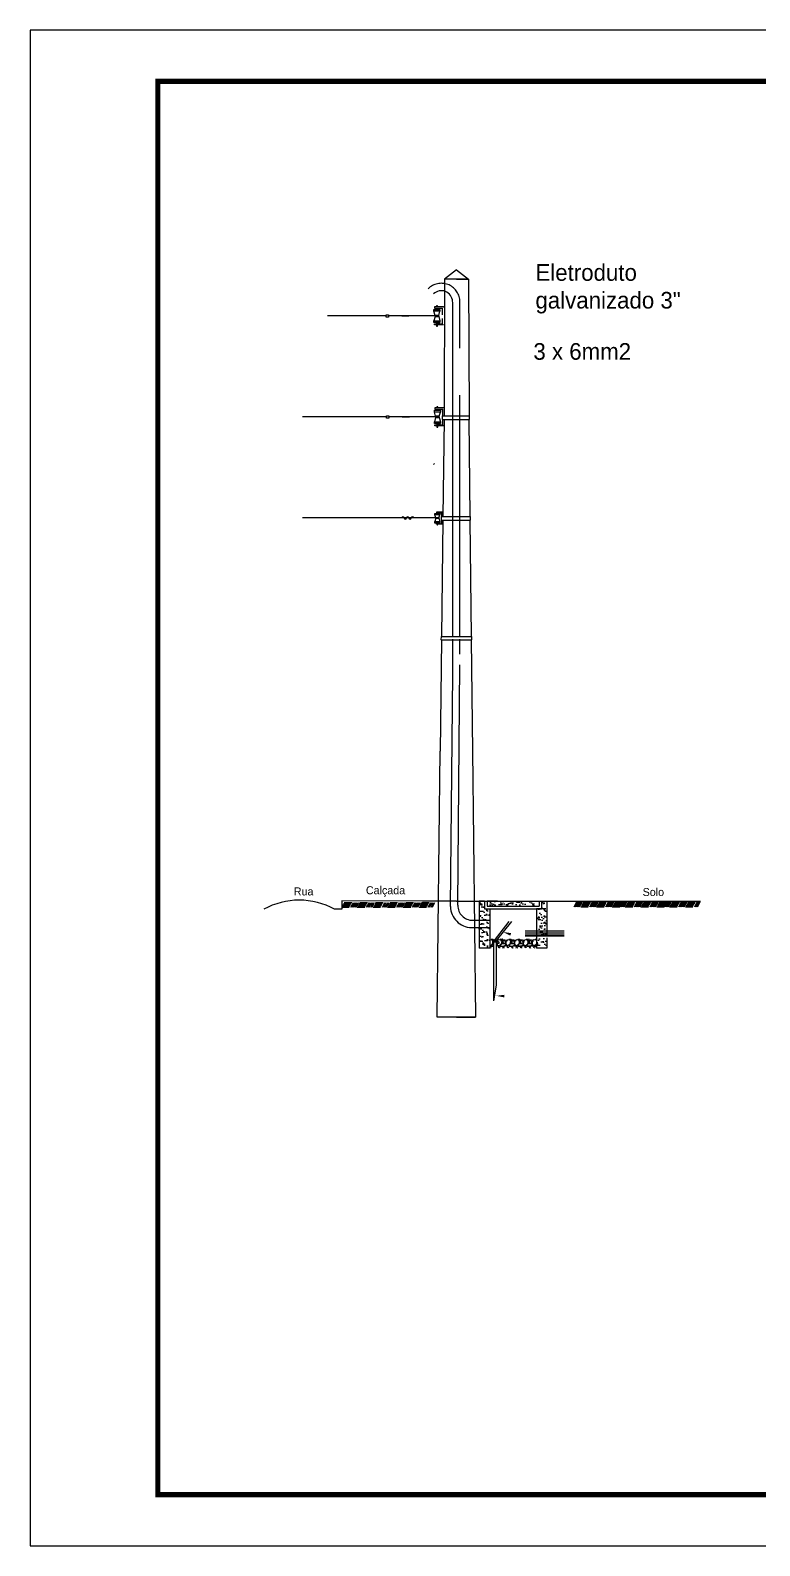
# Model space of a CAD drawing. Extents: x -4780 to 4154, y -1673 to 3208.
# Drawn here: x 818.9 to 857.4, y -505.6 to -425.6 of the extents above; entities that cross this region are included whole.
import ezdxf

# ---------------------------------------------------------------- set-up
doc = ezdxf.new("R2010")
doc.units = 0
doc.header["$MEASUREMENT"] = 0
doc.linetypes.add('DASHED', pattern=[19.05, 12.7, -6.35])
for name, color, linetype in [('ARQ-FOLHA', 7, 'Continuous'), ('ELÉTRICO', 3, 'Continuous'), ('linha 1', 2, 'Continuous'), ('linha 2', 7, 'Continuous'), ('simbologia', 3, 'Continuous'), ('textos', 4, 'Continuous')]:
    doc.layers.add(name, color=color, linetype=linetype)
doc.styles.add('PADRÃO', font='', dxfattribs={"height": 0.2})
doc.styles.get('PADRÃO').set_extended_font_data('AvantGarde Bk BT')

# ---------------------------------------------------------------- blocks, each defined once
blk = doc.blocks.new('FOLHA A3')
at = {"layer": 'ARQ-FOLHA'}
for p, q in [((420, 0), (0, 0)), ((0, 0), (0, -297)), ((0, -297), (420, -297))]:
    blk.add_line(p, q, dxfattribs=at)
at = {"layer": 'ARQ-FOLHA', "const_width": 1}
blk.add_lwpolyline([(410, -10), (25, -10), (25, -287), (410, -287), (410, -10)], dxfattribs=at)

msp = doc.modelspace()

# ---------------------------------------------------------------- hatches: boundary and pattern name
at = {"layer": 'linha 2'}
h = msp.add_hatch(dxfattribs=at)
h.set_pattern_fill('AR-SAND', color=256, scale=0.027456, style=0)
h.set_pattern_definition([(37.5, (821.91, -479.1198), (-0.04393, 1.343728), [0, -1.060017, 0, -1.185545, 0, -1.13324]), (7.5, (821.91, -479.1198), (1.2342, 1.96811), [0, -0.57185, 0, -0.95541, 0, -0.366124]), (327.5, (821.0523, -479.1198), (2.17174, 0.003946), [0, -0.34869, 0, -1.255283, 0, -1.63884]), (317.5, (821.0523, -479.1198), (2.09641, 0.61207), [0, -0.174345, 0, -0.82291, 0, -0.941462])])
h.paths.add_polyline_path([(843.148, -471.969), (842.874, -471.969), (842.874, -471.557), (842.599, -471.557), (842.599, -474.035), (843.148, -474.035)])
h.paths.add_polyline_path([(846.168, -471.557), (845.894, -471.557), (845.894, -471.969), (845.619, -471.969), (845.619, -474.035), (846.168, -474.035)])
h.paths.add_polyline_path([(845.757, -471.557), (843.011, -471.557), (843.011, -471.831), (845.757, -471.831)])
h = msp.add_hatch(dxfattribs=at)
h.set_pattern_fill('AR-SAND', scale=0.006864, style=0)
h.set_pattern_definition([(37.5, (821.91004, -479.11982), (-0.0109826, 0.335932), [0, -0.2650042, 0, -0.2963863, 0, -0.2833104]), (7.5, (821.91004, -479.1198), (0.3085515, 0.492027), [0, -0.1429628, 0, -0.2388525, 0, -0.091531]), (327.5, (821.6956, -479.11982), (0.542935, 0.0009865), [0, -0.0871724, 0, -0.3138208, 0, -0.4097105]), (317.5, (821.6956, -479.1198), (0.524103, 0.153018), [0, -0.0435862, 0, -0.205727, 0, -0.2353656])])
h.paths.add_polyline_path([(846.168, -473.356), (845.619, -473.356), (845.619, -473.424), (846.168, -473.424)])
h.paths.add_polyline_path([(846.168, -473.424), (845.619, -473.424), (845.619, -473.493), (846.168, -473.493)], flags=17)
h.paths.add_polyline_path([(846.168, -471.557), (845.894, -471.557), (845.894, -471.969), (845.619, -471.969), (845.619, -473.356), (846.168, -473.356)])
h.paths.add_polyline_path([(843.148, -471.969), (842.874, -471.969), (842.874, -471.557), (842.599, -471.557), (842.599, -474.035), (843.148, -474.035)])
h.paths.add_polyline_path([(846.168, -471.557), (845.894, -471.557), (845.894, -471.969), (845.619, -471.969), (845.619, -474.035), (846.168, -474.035)])
h.paths.add_polyline_path([(845.757, -471.557), (843.011, -471.557), (843.011, -471.831), (845.757, -471.831)])
h = msp.add_hatch(dxfattribs=at)
h.set_pattern_fill('AR-SAND', scale=0.013728, style=0)
h.set_pattern_definition([(37.5, (845.61926, -473.35553), (-0.02197, 0.67186), [0, -0.53001, 0, -0.59277, 0, -0.56662]), (7.5, (845.6193, -473.3555), (0.6171, 0.98405), [0, -0.28593, 0, -0.477705, 0, -0.18306]), (327.5, (845.1904, -473.35553), (1.08587, 0.00197), [0, -0.174345, 0, -0.62764, 0, -0.81942]), (317.5, (845.1904, -473.3555), (1.0482, 0.30604), [0, -0.08717, 0, -0.41145, 0, -0.47073])])
h.paths.add_polyline_path([(846.168, -473.356), (846.168, -471.557), (845.894, -471.557), (845.894, -471.969), (845.619, -471.969), (845.619, -473.356)])
h = msp.add_hatch(dxfattribs=at)
h.set_pattern_fill('AR-SAND', scale=0.006864, style=0)
h.set_pattern_definition([(37.5, (845.61926, -473.35553), (-0.010983, 0.33593), [0, -0.265004, 0, -0.296386, 0, -0.28331]), (7.5, (845.61926, -473.35553), (0.30855, 0.49203), [0, -0.142963, 0, -0.238852, 0, -0.09153]), (327.5, (845.40482, -473.35553), (0.542935, 0.000986), [0, -0.087172, 0, -0.31382, 0, -0.40971]), (317.5, (845.4048, -473.35553), (0.5241, 0.15302), [0, -0.043586, 0, -0.205727, 0, -0.235366])])
h.paths.add_polyline_path([(846.168, -471.557), (845.894, -471.557), (845.894, -471.969), (845.619, -471.969), (845.619, -473.356), (846.168, -473.356)])
h = msp.add_hatch(dxfattribs=at)
h.set_pattern_fill('GRAVEL', scale=0.018304, style=0)
h.set_pattern_definition([(228.0128, (992.17029, -491.667745), (-3.7193608044, -4.184282491), [0.0625484, -6.1923095]), (184.9697, (992.128446, -491.714237), (5.579045491, 0.4649164246), [0.1073351, -10.6261609]), (132.5104, (992.021514, -491.723536), (4.649193672, -5.114121756), [0.0756834, -7.492657]), (267.2737, (991.840196, -491.839766), (0.4649176867, 9.2983911182), [0.0977439, -9.6766264]), (292.8337, (991.835547, -491.937399), (-2.324605127, 5.5790396382), [0.0958456, -9.4887183]), (357.2737, (991.87274, -492.025733), (-9.2983911182, 0.4649176867), [0.0977439, -9.6766264]), (37.6942, (991.970373, -492.030383), (-6.04395999, -4.6491929106), [0.1292612, -12.7968417]), (72.2553, (992.072656, -491.951346), (3.2544444485, 10.2282364876), [0.1220359, -12.0815609]), (121.4296, (992.10985, -491.835116), (-3.7193586024, 6.0439490624), [0.0980748, -9.7094088]), (175.2364, (992.058708, -491.75143), (5.114112743, -0.464915342), [0.1119675, -5.4864003]), (222.3974, (991.947127, -491.742132), (-5.579036634, -5.1141101073), [0.1447983, -14.3350487]), (138.8141, (992.300466, -491.844415), (-3.254435866, 2.789513942), [0.0494215, -4.8927491]), (171.4692, (992.263273, -491.81187), (6.0439469457, -0.929841754), [0.094024, -9.308388]), (225, (992.1703, -491.79792), (-1e-16, -0.4649194), [0.0657493, -0.5917458]), (203.1986, (992.137744, -491.74213), (2.324606366, 0.929843488), [0.0354073, -3.5053115]), (291.8014, (992.1052, -491.75608), (-0.46492003, 1.394760015), [0.0500733, -2.4536046]), (30.9638, (992.1238, -491.80257), (1.394757644, 0.929840136), [0.081328, -2.6295968]), (161.5651, (992.19353, -491.76073), (0.92983984, -0.46491901), [0.0588081, -1.4113974]), (16.3895, (991.835547, -491.75608), (4.64919962, 1.3947562154), [0.0823838, -8.1560095]), (70.3462, (991.914583, -491.732834), (-1.85967364, -5.1141095285), [0.0691154, -6.84241]), (293.1986, (992.193535, -491.667745), (-0.929843488, 2.324606366), [0.0708142, -3.4699117]), (343.6105, (992.22143, -491.732834), (-4.6491996202, 1.3947562154), [0.0823838, -8.1560095]), (339.444, (991.835547, -492.04433), (-2.324601413, 0.929838283), [0.0794454, -3.892824]), (294.7751, (991.909934, -492.072225), (-2.32459311, 5.114114386), [0.0665663, -6.5900721]), (66.8014, (992.198184, -492.132665), (0.929843488, 2.324606366), [0.0708142, -3.4699117]), (17.354, (992.22608, -492.067576), (-6.043956498, -1.859676017), [0.077935, -7.7155439]), (69.444, (991.970373, -492.132665), (-0.929838283, -2.324601413), [0.0397228, -3.9325618]), (101.3099, (992.17029, -492.132665), (-0.46491741, 1.859672866), [0.0237063, -2.3469293]), (165.9638, (992.16564, -492.10942), (1.3947601, -0.4649189), [0.0958456, -1.8210667]), (186.009, (992.072656, -492.086173), (4.6491901993, 0.46491862), [0.0888229, -8.793462]), (303.6901, (992.1238, -491.84441), (-0.46491986, 0.92983851), [0.0670517, -1.6092409]), (353.1572, (992.16099, -491.900205), (7.9036382622, -0.9298435755), [0.117064, -11.5893134]), (60.9454, (992.27722, -491.914153), (-1.859674496, -3.25443018), [0.0478662, -4.7387765]), (90, (992.30047, -491.8723), (-0.4649197, 0.4649197), [0.0278952, -0.4370245]), (120.2564, (992.063357, -492.072225), (1.859674881, -3.254436297), [0.0645885, -6.394275]), (48.0128, (992.030813, -492.016435), (3.7193608044, 4.184282491), [0.1250969, -6.129765]), (0, (992.1145, -491.92345), (0.4649197, 0.4649197), [0.1208791, -0.3440406]), (325.3048, (992.235377, -491.92345), (-4.649189, 3.254438248), [0.0735104, -7.2775126]), (254.0546, (992.29582, -491.965294), (-0.464920892, -1.859683252), [0.0676932, -3.3169825]), (207.646, (992.27722, -492.030383), (-8.833471302, -4.649199979), [0.1102162, -10.9114275]), (175.4261, (992.179587, -492.081524), (-6.0439575636, 0.4649174562), [0.1166013, -11.543517]), (175.4261, (992.179587, -492.081524), (-6.0439575636, 0.4649174562), [0.1166013, -11.543517])])
h.paths.add_polyline_path([(845.619, -473.565), (843.568, -473.565), (843.518, -473.659, 0.146234), (843.503, -473.707), (843.584, -473.707, -0.019482), (843.591, -473.707), (843.489, -473.707), (843.489, -474.035), (845.619, -474.035)])
h.paths.add_polyline_path([(843.352, -473.644), (843.489, -473.644), (843.489, -473.707), (843.503, -473.707, -0.146234), (843.518, -473.659), (843.568, -473.565), (843.148, -473.565), (843.148, -474.035), (843.352, -474.035)])

# ---------------------------------------------------------------- linework, layer by layer
for p, q in [((841.195, -439.972), (841.181, -439.821)), ((842.191, -472.949), (843.148, -472.949)), ((842.255, -472.572), (843.148, -472.572))]:
    msp.add_line(p, q)
at = {"linetype": 'DASHED'}
for p, q in [((841.195, -442.338), (841.195, -439.972)), ((841.196, -453.333), (841.196, -440.118)), ((841.576, -442.338), (841.576, -439.828)), ((841.576, -457.536), (841.576, -440)), ((841.196, -457.536), (841.196, -453.333)), ((841.196, -459.573), (841.196, -457.727)), ((841.462, -471.779), (841.576, -457.727)), ((841.082, -471.84), (841.196, -459.573))]:
    msp.add_line(p, q, dxfattribs=at)
for centre, radius, start, end in [((840.598, -439.9), 0.98, 4.20452, 135), ((842.191, -471.84), 1.11, 180, 270), ((842.255, -471.779), 0.793, 180, 270)]:
    msp.add_arc(centre, radius, start, end, dxfattribs=at)
msp.add_arc((840.598, -439.9), 0.589, 2.56832, 135)
at = {"layer": 'linha 1', "color": 3}
for p, q in [((840.755, -438.708), (840.739, -445.918)), ((841.389, -438.212), (840.755, -438.708)), ((842.023, -438.708), (840.755, -438.708)), ((841.389, -438.212), (842.023, -438.708)), ((841.389, -438.708), (842.023, -438.708)), ((842.023, -438.708), (842.058, -445.918)), ((840.204, -440.392), (840.204, -440.297)), ((840.204, -440.297), (840.395, -440.297)), ((840.395, -440.17), (840.236, -440.17)), ((840.236, -440.17), (840.236, -440.234)), ((840.236, -440.234), (840.395, -440.234)), ((840.395, -440.107), (840.331, -440.107)), ((840.331, -440.107), (840.331, -440.17)), ((840.331, -440.234), (840.331, -440.297)), ((840.395, -440.17), (840.395, -440.107)), ((840.712, -440.17), (840.395, -440.17)), ((840.395, -440.234), (840.648, -440.234)), ((840.395, -440.234), (840.395, -440.297)), ((840.395, -440.297), (840.395, -440.234)), ((840.395, -440.297), (840.521, -440.297)), ((840.521, -440.297), (840.521, -440.392)), ((840.648, -440.587), (840.648, -440.234)), ((837.681, -440.646), (834.581, -440.646)), ((837.681, -440.709), (837.681, -440.583)), ((837.681, -440.583), (837.808, -440.583)), ((837.808, -440.709), (837.681, -440.709)), ((837.808, -440.583), (837.808, -440.709)), ((837.998, -440.646), (837.808, -440.646)), ((838.378, -440.646), (837.808, -440.646)), ((837.808, -440.646), (837.808, -440.709)), ((838.315, -440.646), (838.125, -440.646)), ((839.999, -440.646), (838.262, -440.646)), ((838.505, -440.646), (838.315, -440.646)), ((838.505, -440.646), (838.695, -440.646)), ((838.695, -440.646), (838.886, -440.646)), ((840.395, -440.646), (839.999, -440.646)), ((840.521, -440.392), (840.204, -440.392)), ((840.268, -440.614), (840.204, -440.392)), ((840.268, -440.678), (840.204, -440.9)), ((840.204, -440.995), (840.204, -440.9)), ((840.204, -440.9), (840.521, -440.9)), ((840.521, -440.995), (840.204, -440.995)), ((840.236, -441.121), (840.236, -441.058)), ((840.236, -441.058), (840.395, -441.058)), ((840.458, -440.614), (840.268, -440.614)), ((840.268, -440.614), (840.268, -440.678)), ((840.268, -440.678), (840.458, -440.678)), ((840.331, -440.995), (840.331, -441.058)), ((840.395, -440.646), (840.458, -440.646)), ((840.395, -441.058), (840.395, -440.995)), ((840.395, -441.058), (840.395, -440.995)), ((840.395, -440.995), (840.521, -440.995)), ((840.395, -441.058), (840.648, -441.058)), ((840.458, -440.614), (840.521, -440.392)), ((840.458, -440.678), (840.458, -440.614)), ((840.458, -440.646), (840.458, -440.678)), ((840.458, -440.678), (840.521, -440.9)), ((840.521, -440.9), (840.521, -440.995)), ((840.648, -441.058), (840.648, -440.777)), ((840.395, -441.121), (840.236, -441.121)), ((840.331, -441.121), (840.331, -441.185)), ((840.331, -441.121), (840.331, -441.185)), ((840.331, -441.185), (840.395, -441.185)), ((840.704, -441.121), (840.395, -441.121)), ((840.395, -441.185), (840.395, -441.121)), ((840.226, -445.724), (840.226, -445.628)), ((840.226, -445.628), (840.416, -445.628)), ((840.543, -445.724), (840.226, -445.724)), ((840.289, -445.946), (840.226, -445.724)), ((840.416, -445.502), (840.257, -445.502)), ((840.257, -445.502), (840.257, -445.565)), ((840.257, -445.565), (840.416, -445.565)), ((840.416, -445.438), (840.352, -445.438)), ((840.352, -445.438), (840.352, -445.502)), ((840.352, -445.565), (840.352, -445.628)), ((840.416, -445.502), (840.416, -445.438)), ((840.733, -445.502), (840.416, -445.502)), ((840.416, -445.565), (840.669, -445.565)), ((840.416, -445.565), (840.416, -445.628)), ((840.416, -445.628), (840.416, -445.565)), ((840.416, -445.628), (840.543, -445.628)), ((840.479, -445.946), (840.543, -445.724)), ((840.543, -445.628), (840.543, -445.724)), ((840.669, -445.918), (840.669, -445.565)), ((834.602, -445.977), (833.264, -445.977)), ((837.702, -445.977), (834.602, -445.977)), ((837.702, -446.041), (837.702, -445.914)), ((837.702, -445.914), (837.829, -445.914)), ((837.829, -446.041), (837.702, -446.041)), ((837.829, -445.914), (837.829, -446.041)), ((838.019, -445.977), (837.829, -445.977)), ((838.399, -445.977), (837.829, -445.977)), ((837.829, -445.977), (837.829, -446.041)), ((838.336, -445.977), (838.146, -445.977)), ((840.02, -445.977), (838.284, -445.977)), ((838.526, -445.977), (838.336, -445.977)), ((838.526, -445.977), (838.716, -445.977)), ((838.716, -445.977), (838.907, -445.977)), ((840.416, -445.977), (840.02, -445.977)), ((840.289, -446.009), (840.226, -446.231)), ((840.226, -446.326), (840.226, -446.231)), ((840.226, -446.231), (840.543, -446.231)), ((840.543, -446.326), (840.226, -446.326)), ((840.257, -446.453), (840.257, -446.389)), ((840.257, -446.389), (840.416, -446.389)), ((840.416, -446.453), (840.257, -446.453)), ((840.479, -445.946), (840.289, -445.946)), ((840.289, -445.946), (840.289, -446.009)), ((840.289, -446.009), (840.479, -446.009)), ((840.352, -446.326), (840.352, -446.389)), ((840.352, -446.453), (840.352, -446.516)), ((840.352, -446.453), (840.352, -446.516)), ((840.352, -446.516), (840.416, -446.516)), ((840.416, -445.977), (840.479, -445.977)), ((840.416, -446.389), (840.416, -446.326)), ((840.416, -446.389), (840.416, -446.326)), ((840.416, -446.326), (840.543, -446.326)), ((840.416, -446.389), (840.669, -446.389)), ((840.726, -446.453), (840.416, -446.453)), ((840.416, -446.516), (840.416, -446.453)), ((840.479, -446.009), (840.479, -445.946)), ((840.479, -445.977), (840.479, -446.009)), ((840.479, -446.009), (840.543, -446.231)), ((840.543, -446.231), (840.543, -446.326)), ((840.65, -445.918), (842.058, -445.918)), ((840.65, -446.108), (840.65, -445.918)), ((840.65, -446.108), (842.06, -446.108)), ((840.669, -446.389), (840.669, -446.108)), ((840.737, -446.108), (840.678, -451.243)), ((842.041, -446.108), (842.1, -451.243)), ((842.058, -445.918), (842.06, -446.108)), ((840.232, -448.436), (840.176, -448.492)), ((835.437, -451.317), (833.264, -451.317)), ((839.986, -451.317), (835.437, -451.317)), ((838.627, -451.317), (838.564, -451.317)), ((838.754, -451.317), (838.691, -451.317)), ((838.881, -451.317), (838.818, -451.317)), ((839.008, -451.317), (838.944, -451.317)), ((839.135, -451.317), (839.071, -451.317)), ((840.397, -451.317), (839.986, -451.317)), ((840.255, -451.158), (840.255, -451.079)), ((840.255, -451.079), (840.397, -451.079)), ((840.508, -451.158), (840.255, -451.158)), ((840.302, -451.301), (840.255, -451.158)), ((840.302, -451.333), (840.255, -451.507)), ((840.255, -451.586), (840.255, -451.507)), ((840.255, -451.507), (840.508, -451.507)), ((840.302, -451.317), (840.302, -451.301)), ((840.302, -451.301), (840.302, -451.333)), ((840.302, -451.301), (840.461, -451.301)), ((840.461, -451.317), (840.302, -451.317)), ((840.302, -451.333), (840.461, -451.333)), ((840.651, -451.015), (840.334, -451.015)), ((840.334, -451.015), (840.334, -451.047)), ((840.334, -451.015), (840.366, -451.015)), ((840.334, -451.047), (840.619, -451.047)), ((840.366, -451.015), (840.366, -450.984)), ((840.366, -450.984), (840.397, -450.984)), ((840.366, -451.047), (840.366, -451.079)), ((840.397, -450.984), (840.397, -451.015)), ((840.397, -451.047), (840.397, -451.079)), ((840.397, -451.047), (840.397, -451.079)), ((840.397, -451.079), (840.508, -451.079)), ((840.397, -451.317), (840.461, -451.317)), ((840.461, -451.301), (840.508, -451.158)), ((840.461, -451.333), (840.461, -451.301)), ((840.461, -451.317), (840.461, -451.333)), ((840.461, -451.333), (840.508, -451.507)), ((840.508, -451.079), (840.508, -451.158)), ((840.508, -451.507), (840.508, -451.586)), ((840.597, -451.243), (841.579, -451.243)), ((840.597, -451.434), (840.597, -451.243)), ((840.597, -451.434), (841.579, -451.434)), ((840.676, -451.434), (840.605, -457.572)), ((840.619, -451.243), (840.619, -451.047)), ((840.619, -451.618), (840.619, -451.434)), ((841.579, -451.243), (842.114, -451.243)), ((841.579, -451.434), (842.117, -451.434)), ((842.102, -451.434), (842.172, -457.572)), ((842.114, -451.243), (842.117, -451.434)), ((840.508, -451.586), (840.255, -451.586)), ((840.334, -451.65), (840.334, -451.618)), ((840.334, -451.618), (840.619, -451.618)), ((840.334, -451.618), (840.366, -451.618)), ((840.646, -451.65), (840.334, -451.65)), ((840.416, -451.679), (840.352, -451.679)), ((840.366, -451.586), (840.366, -451.618)), ((840.366, -451.65), (840.366, -451.681)), ((840.366, -451.681), (840.397, -451.681)), ((840.397, -451.618), (840.397, -451.586)), ((840.397, -451.618), (840.397, -451.586)), ((840.397, -451.618), (840.397, -451.586)), ((840.397, -451.586), (840.508, -451.586)), ((840.397, -451.586), (840.397, -451.618)), ((840.397, -451.681), (840.397, -451.65)), ((840.603, -457.762), (840.536, -463.631)), ((840.577, -457.572), (841.199, -457.572)), ((840.603, -457.762), (841.579, -457.762)), ((841.199, -457.572), (842.19, -457.572)), ((841.576, -458.481), (841.576, -457.727)), ((841.579, -458.516), (841.579, -457.762)), ((841.579, -457.762), (842.174, -457.762)), ((842.174, -457.762), (842.242, -463.631)), ((840.374, -477.696), (840.536, -463.631)), ((842.242, -463.631), (842.403, -477.696)), ((835.332, -471.987), (834.955, -471.987)), ((834.955, -471.987), (834.955, -471.987)), ((839.594, -471.557), (835.332, -471.547)), ((835.332, -471.547), (835.332, -471.987)), ((841.389, -471.557), (840.438, -471.557)), ((841.389, -471.557), (842.34, -471.557)), ((842.34, -471.557), (846.764, -471.557)), ((842.874, -471.969), (845.894, -471.969)), ((846.168, -471.557), (846.168, -473.356)), ((843.284, -473.707), (843.591, -473.707)), ((843.352, -473.644), (843.489, -473.644)), ((843.352, -473.644), (843.352, -476.828)), ((843.489, -473.644), (843.434, -473.644)), ((843.489, -473.644), (843.461, -473.644)), ((843.489, -473.644), (843.489, -475.997)), ((846.168, -473.493), (846.168, -474.035)), ((846.168, -474.035), (845.619, -474.035)), ((843.489, -475.997), (843.352, -476.828)), ((842.403, -477.696), (840.374, -477.696))]:
    msp.add_line(p, q, dxfattribs=at)
at = {"layer": 'linha 1'}
for p, q in [((840.712, -440.17), (840.719, -440.17)), ((840.733, -445.502), (840.74, -445.502)), ((842.874, -471.557), (842.599, -471.557)), ((842.599, -471.557), (842.599, -474.035)), ((842.874, -471.557), (842.874, -471.969)), ((842.874, -471.969), (843.148, -471.969)), ((843.56, -471.557), (843.011, -471.557)), ((843.011, -471.557), (843.011, -471.831)), ((843.011, -471.557), (845.757, -471.557)), ((843.011, -471.831), (845.757, -471.831)), ((843.148, -471.969), (843.148, -474.035)), ((845.207, -471.557), (845.757, -471.557)), ((845.894, -471.969), (845.619, -471.969)), ((845.619, -471.969), (845.619, -474.035)), ((845.757, -471.557), (845.757, -471.831)), ((845.894, -471.557), (845.894, -471.969)), ((845.894, -471.557), (846.168, -471.557)), ((845.359, -473.424), (845.359, -473.424)), ((845.619, -473.356), (845.619, -473.493)), ((843.148, -474.035), (842.599, -474.035)), ((841.389, -477.696), (841.864, -477.696)), ((841.864, -477.696), (842.34, -477.696)), ((842.34, -477.696), (842.403, -477.696))]:
    msp.add_line(p, q, dxfattribs=at)
at = {"layer": 'linha 1', "color": 5}
for p, q in [((837.681, -440.646), (837.5, -440.646)), ((837.702, -445.977), (837.521, -445.977)), ((840.651, -451.015), (840.656, -451.015))]:
    msp.add_line(p, q, dxfattribs=at)
at = {"layer": 'linha 1', "color": 3, "lineweight": -3}
for p, q in [((840.577, -457.571), (840.575, -457.762)), ((840.603, -457.762), (840.575, -457.762)), ((842.192, -457.762), (842.174, -457.762)), ((842.19, -457.572), (842.192, -457.762))]:
    msp.add_line(p, q, dxfattribs=at)
at = {"layer": 'linha 1', "color": 3}
for centre, radius, start, end in [((838.564, -451.317), 0.0634, 0, 180), ((838.691, -451.317), 0.0634, 180, 0), ((838.818, -451.317), 0.0634, 0, 180), ((838.944, -451.317), 0.0634, 180, 0), ((839.071, -451.317), 0.0634, 0, 180), ((833.087, -475.396), 3.888, 61.27519, 118.72481), ((843.591, -473.707), 0.0882, 146.72159, 305.06202), ((843.588, -473.795), 0.0882, 47.42542, 92.2322), ((843.623, -473.752), 0.0331, 305.35003, 41.44713)]:
    msp.add_arc(centre, radius, start, end, dxfattribs=at)
at = {"layer": 'linha 2', "color": 7}
for p, q in [((835.722, -471.896), (835.321, -471.896)), ((835.756, -471.833), (835.356, -471.833)), ((835.791, -471.77), (835.39, -471.77)), ((835.825, -471.706), (835.424, -471.706)), ((835.859, -471.643), (835.459, -471.643)), ((835.931, -471.643), (835.794, -471.896)), ((835.931, -471.643), (835.794, -471.896)), ((836.003, -471.643), (835.866, -471.896)), ((836.003, -471.643), (835.866, -471.896)), ((836.076, -471.643), (835.938, -471.896)), ((836.148, -471.643), (836.01, -471.896)), ((836.22, -471.643), (836.083, -471.896)), ((836.555, -471.896), (836.155, -471.896)), ((836.59, -471.833), (836.189, -471.833)), ((836.624, -471.77), (836.223, -471.77)), ((836.658, -471.706), (836.258, -471.706)), ((836.693, -471.643), (836.292, -471.643)), ((836.765, -471.643), (836.628, -471.896)), ((836.765, -471.643), (836.628, -471.896)), ((836.837, -471.643), (836.7, -471.896)), ((836.837, -471.643), (836.7, -471.896)), ((836.909, -471.643), (836.772, -471.896)), ((836.981, -471.643), (836.844, -471.896)), ((837.053, -471.643), (836.916, -471.896)), ((837.389, -471.896), (836.988, -471.896)), ((837.423, -471.833), (837.022, -471.833)), ((837.457, -471.77), (837.057, -471.77)), ((837.492, -471.706), (837.091, -471.706)), ((837.526, -471.643), (837.125, -471.643)), ((837.598, -471.643), (837.461, -471.896)), ((837.598, -471.643), (837.461, -471.896)), ((837.67, -471.643), (837.533, -471.896)), ((837.742, -471.643), (837.605, -471.896)), ((837.814, -471.643), (837.677, -471.896)), ((838.149, -471.896), (837.749, -471.896)), ((838.184, -471.833), (837.783, -471.833)), ((838.218, -471.77), (837.817, -471.77)), ((838.252, -471.706), (837.852, -471.706)), ((838.287, -471.643), (837.886, -471.643)), ((838.359, -471.643), (838.222, -471.896)), ((838.359, -471.643), (838.222, -471.896)), ((838.431, -471.643), (838.294, -471.896)), ((838.431, -471.643), (838.294, -471.896)), ((838.503, -471.643), (838.366, -471.896)), ((838.575, -471.643), (838.438, -471.896)), ((838.647, -471.643), (838.51, -471.896)), ((838.983, -471.896), (838.582, -471.896)), ((839.017, -471.833), (838.616, -471.833)), ((839.051, -471.77), (838.651, -471.77)), ((839.086, -471.706), (838.685, -471.706)), ((839.12, -471.643), (838.719, -471.643)), ((839.192, -471.643), (839.055, -471.896)), ((839.192, -471.643), (839.055, -471.896)), ((839.264, -471.643), (839.127, -471.896)), ((839.264, -471.643), (839.127, -471.896)), ((839.336, -471.643), (839.199, -471.896)), ((839.408, -471.643), (839.271, -471.896)), ((839.48, -471.643), (839.343, -471.896)), ((839.816, -471.896), (839.415, -471.896)), ((839.85, -471.833), (839.45, -471.833)), ((839.885, -471.77), (839.484, -471.77)), ((839.919, -471.706), (839.518, -471.706)), ((839.953, -471.643), (839.552, -471.643)), ((840.025, -471.643), (839.888, -471.896)), ((840.025, -471.643), (839.888, -471.896)), ((840.097, -471.643), (839.96, -471.896)), ((840.169, -471.643), (840.032, -471.896)), ((840.241, -471.643), (840.104, -471.896)), ((847.732, -471.615), (847.595, -471.869)), ((847.732, -471.615), (847.595, -471.869)), ((847.804, -471.615), (847.667, -471.869)), ((847.804, -471.615), (847.667, -471.869)), ((847.876, -471.615), (847.739, -471.869)), ((847.948, -471.615), (847.811, -471.869)), ((848.02, -471.615), (847.883, -471.869)), ((848.356, -471.869), (847.955, -471.869)), ((848.39, -471.806), (847.99, -471.806)), ((848.425, -471.742), (848.024, -471.742)), ((848.459, -471.679), (848.058, -471.679)), ((848.493, -471.615), (848.093, -471.615)), ((848.565, -471.615), (848.428, -471.869)), ((848.565, -471.615), (848.428, -471.869)), ((848.638, -471.615), (848.5, -471.869)), ((848.638, -471.615), (848.5, -471.869)), ((848.71, -471.615), (848.572, -471.869)), ((848.782, -471.615), (848.645, -471.869)), ((848.854, -471.615), (848.717, -471.869)), ((849.189, -471.869), (848.789, -471.869)), ((849.224, -471.806), (848.823, -471.806)), ((849.258, -471.742), (848.857, -471.742)), ((849.292, -471.679), (848.892, -471.679)), ((849.327, -471.615), (848.926, -471.615)), ((849.399, -471.615), (849.262, -471.869)), ((849.399, -471.615), (849.262, -471.869)), ((849.471, -471.615), (849.334, -471.869)), ((849.471, -471.615), (849.334, -471.869)), ((849.543, -471.615), (849.406, -471.869)), ((849.615, -471.615), (849.478, -471.869)), ((849.687, -471.615), (849.55, -471.869)), ((850.023, -471.869), (849.622, -471.869)), ((850.057, -471.806), (849.656, -471.806)), ((850.091, -471.742), (849.691, -471.742)), ((850.126, -471.679), (849.725, -471.679)), ((850.16, -471.615), (849.759, -471.615)), ((850.081, -471.615), (849.943, -471.869)), ((850.081, -471.615), (849.943, -471.869)), ((850.153, -471.615), (850.015, -471.869)), ((850.153, -471.615), (850.015, -471.869)), ((850.225, -471.615), (850.088, -471.869)), ((850.297, -471.615), (850.16, -471.869)), ((850.369, -471.615), (850.232, -471.869)), ((850.705, -471.869), (850.304, -471.869)), ((850.739, -471.806), (850.338, -471.806)), ((850.773, -471.742), (850.372, -471.742)), ((850.807, -471.679), (850.407, -471.679)), ((850.842, -471.615), (850.441, -471.615)), ((850.914, -471.615), (850.777, -471.869)), ((850.914, -471.615), (850.777, -471.869)), ((850.986, -471.615), (850.849, -471.869)), ((850.986, -471.615), (850.849, -471.869)), ((851.058, -471.615), (850.921, -471.869)), ((851.13, -471.615), (850.993, -471.869)), ((851.202, -471.615), (851.065, -471.869)), ((851.538, -471.869), (851.137, -471.869)), ((851.572, -471.806), (851.171, -471.806)), ((851.606, -471.742), (851.206, -471.742)), ((851.641, -471.679), (851.24, -471.679)), ((851.675, -471.615), (851.274, -471.615)), ((851.747, -471.615), (851.61, -471.869)), ((851.747, -471.615), (851.61, -471.869)), ((851.819, -471.615), (851.682, -471.869)), ((851.819, -471.615), (851.682, -471.869)), ((851.891, -471.615), (851.754, -471.869)), ((851.963, -471.615), (851.826, -471.869)), ((852.035, -471.615), (851.898, -471.869)), ((852.371, -471.869), (851.97, -471.869)), ((852.405, -471.806), (852.005, -471.806)), ((852.44, -471.742), (852.039, -471.742)), ((852.474, -471.679), (852.073, -471.679)), ((852.508, -471.615), (852.108, -471.615)), ((852.43, -471.615), (852.293, -471.869)), ((852.43, -471.615), (852.293, -471.869)), ((852.502, -471.615), (852.365, -471.869)), ((852.502, -471.615), (852.365, -471.869)), ((852.575, -471.615), (852.437, -471.869)), ((852.647, -471.615), (852.51, -471.869)), ((852.719, -471.615), (852.582, -471.869)), ((853.054, -471.869), (852.654, -471.869)), ((853.089, -471.806), (852.688, -471.806)), ((853.123, -471.742), (852.722, -471.742)), ((853.157, -471.679), (852.757, -471.679)), ((853.192, -471.615), (852.791, -471.615)), ((853.264, -471.615), (853.127, -471.869)), ((853.264, -471.615), (853.127, -471.869)), ((853.336, -471.615), (853.199, -471.869)), ((853.336, -471.615), (853.199, -471.869)), ((853.408, -471.615), (853.271, -471.869)), ((853.48, -471.615), (853.343, -471.869)), ((853.552, -471.615), (853.415, -471.869)), ((853.888, -471.869), (853.487, -471.869)), ((853.922, -471.806), (853.521, -471.806)), ((853.956, -471.742), (853.556, -471.742)), ((853.991, -471.679), (853.59, -471.679)), ((854.025, -471.615), (853.624, -471.615)), ((854.097, -471.615), (853.96, -471.869)), ((854.097, -471.615), (853.96, -471.869)), ((854.169, -471.615), (854.032, -471.869)), ((854.169, -471.615), (854.032, -471.869)), ((854.241, -471.615), (854.104, -471.869))]:
    msp.add_line(p, q, dxfattribs=at)
at = {"layer": 'simbologia'}
for p, q in [((840.438, -471.557), (839.594, -471.557)), ((846.764, -471.557), (854.283, -471.557)), ((844.167, -472.628), (843.394, -473.644)), ((844.299, -472.628), (843.489, -473.644)), ((845.027, -473.13), (847.09, -473.13)), ((845.027, -473.236), (847.09, -473.236)), ((845.027, -473.342), (847.09, -473.342)), ((845.027, -473.393), (847.09, -473.393))]:
    msp.add_line(p, q, dxfattribs=at)
at = {"layer": 'textos', "color": 7}
for points in [[(844.278, -473.248), (844.235, -473.382), (843.853, -473.187)], [(843.926, -476.506), (843.921, -476.647), (843.501, -476.561)]]:
    msp.add_solid(points, dxfattribs=at)

# ---------------------------------------------------------------- block references
at = {"layer": 'ARQ-FOLHA', "xscale": 0.2695497287144296, "yscale": 0.2695497287144296, "zscale": 0.2695497287144296}
msp.add_blockref('FOLHA A3', (818.882, -425.554), dxfattribs=at)

# ---------------------------------------------------------------- texts
at = {"layer": 'ELÉTRICO', "ltscale": 0.015, "attachment_point": 1, "style": 'PADRÃO'}
for s, insert, char_height in [('Eletroduto galvanizado 3"', (845.567, -437.908), 0.87893), ('3 x 6mm2', (845.458, -442.079), 0.8789)]:
    msp.add_mtext_dynamic_manual_height_columns(s, width=11.1584, gutter_width=4.395, heights=[4.08], dxfattribs=dict(at, insert=insert, char_height=char_height))
at = {"layer": 'textos', "color": 7}
for s, p in [('Rua', (832.802, -471.257)), ('Calçada', (836.61, -471.195)), ('Solo', (851.229, -471.289))]:
    msp.add_text(s, height=0.4227, dxfattribs=at).set_placement(p)

doc.saveas('drawing.dxf')
